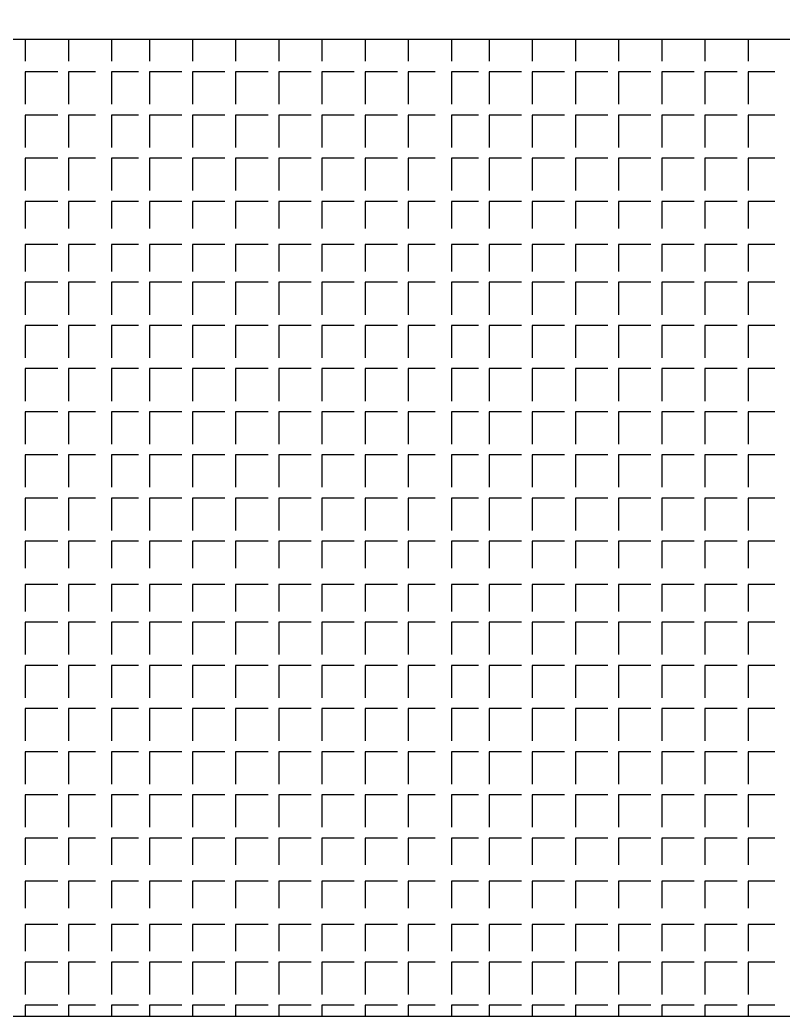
# Model space of a CAD drawing. Extents: x 69141456 to 70100388, y -33501327 to -33101377.
# Drawn here: x 69320687 to 69320987.8, y -33464191.8 to -33463799.3 of the extents above; entities that cross this region are included whole.
import ezdxf

# ---------------------------------------------------------------- set-up
doc = ezdxf.new("R2010")
doc.units = 0
doc.header["$LTSCALE"] = 100
doc.layers.add('PDF _СС_ЗВ_Оборудование', color=1, linetype='Continuous')

msp = doc.modelspace()

# ---------------------------------------------------------------- linework, layer by layer
at = {"layer": 'PDF _СС_ЗВ_Оборудование', "lineweight": 30}
msp.add_lwpolyline([(69321469.28, -33464191.77), (69321469.28, -33463420.17), (69319851.68, -33463420.17), (69319851.68, -33464191.77)], close=True, dxfattribs=at)
for points in [[(69321475.65, -33463807.03), (69319851.68, -33463807.03), (69319851.68, -33463815.54)], [(69320689.17, -33463807.03), (69320689.17, -33463815.54)], [(69320706.18, -33463807.03), (69320706.18, -33463815.54)], [(69320723.18, -33463807.03), (69320723.18, -33463815.54)], [(69320738.06, -33463807.03), (69320738.06, -33463815.54)], [(69320755.07, -33463807.03), (69320755.07, -33463815.54)], [(69320772.07, -33463807.03), (69320772.07, -33463815.54)], [(69320789.08, -33463807.03), (69320789.08, -33463815.54)], [(69320806.08, -33463807.03), (69320806.08, -33463815.54)], [(69320823.09, -33463807.03), (69320823.09, -33463815.54)], [(69320840.09, -33463807.03), (69320840.09, -33463815.54)], [(69320857.1, -33463807.03), (69320857.1, -33463815.54)], [(69320871.98, -33463807.03), (69320871.98, -33463815.54)], [(69320888.98, -33463807.03), (69320888.98, -33463815.54)], [(69320905.99, -33463807.03), (69320905.99, -33463815.54)], [(69320922.99, -33463807.03), (69320922.99, -33463815.54)], [(69320940, -33463807.03), (69320940, -33463815.54)], [(69320957, -33463807.03), (69320957, -33463815.54)], [(69320974.01, -33463807.03), (69320974.01, -33463815.54)], [(69320701.93, -33463819.79), (69320689.17, -33463819.79), (69320689.17, -33463832.54)], [(69320716.81, -33463819.79), (69320706.18, -33463819.79), (69320706.18, -33463832.54)], [(69320733.81, -33463819.79), (69320723.18, -33463819.79), (69320723.18, -33463832.54)], [(69320750.82, -33463819.79), (69320738.06, -33463819.79), (69320738.06, -33463832.54)], [(69320767.82, -33463819.79), (69320755.07, -33463819.79), (69320755.07, -33463832.54)], [(69320784.83, -33463819.79), (69320772.07, -33463819.79), (69320772.07, -33463832.54)], [(69320801.83, -33463819.79), (69320789.08, -33463819.79), (69320789.08, -33463832.54)], [(69320818.84, -33463819.79), (69320806.08, -33463819.79), (69320806.08, -33463832.54)], [(69320835.84, -33463819.79), (69320823.09, -33463819.79), (69320823.09, -33463832.54)], [(69320850.72, -33463819.79), (69320840.09, -33463819.79), (69320840.09, -33463832.54)], [(69320867.72, -33463819.79), (69320857.1, -33463819.79), (69320857.1, -33463832.54)], [(69320884.73, -33463819.79), (69320871.98, -33463819.79), (69320871.98, -33463832.54)], [(69320901.73, -33463819.79), (69320888.98, -33463819.79), (69320888.98, -33463832.54)], [(69320918.74, -33463819.79), (69320905.99, -33463819.79), (69320905.99, -33463832.54)], [(69320935.74, -33463819.79), (69320922.99, -33463819.79), (69320922.99, -33463832.54)], [(69320952.75, -33463819.79), (69320940, -33463819.79), (69320940, -33463832.54)], [(69320969.75, -33463819.79), (69320957, -33463819.79), (69320957, -33463832.54)], [(69320984.63, -33463819.79), (69320974.01, -33463819.79), (69320974.01, -33463832.54)], [(69320701.93, -33463836.79), (69320689.17, -33463836.79), (69320689.17, -33463849.55)], [(69320716.81, -33463836.79), (69320706.18, -33463836.79), (69320706.18, -33463849.55)], [(69320733.81, -33463836.79), (69320723.18, -33463836.79), (69320723.18, -33463849.55)], [(69320750.82, -33463836.79), (69320738.06, -33463836.79), (69320738.06, -33463849.55)], [(69320767.82, -33463836.79), (69320755.07, -33463836.79), (69320755.07, -33463849.55)], [(69320784.83, -33463836.79), (69320772.07, -33463836.79), (69320772.07, -33463849.55)], [(69320801.83, -33463836.79), (69320789.08, -33463836.79), (69320789.08, -33463849.55)], [(69320818.84, -33463836.79), (69320806.08, -33463836.79), (69320806.08, -33463849.55)], [(69320835.84, -33463836.79), (69320823.09, -33463836.79), (69320823.09, -33463849.55)], [(69320850.72, -33463836.79), (69320840.09, -33463836.79), (69320840.09, -33463849.55)], [(69320867.72, -33463836.79), (69320857.1, -33463836.79), (69320857.1, -33463849.55)], [(69320884.73, -33463836.79), (69320871.98, -33463836.79), (69320871.98, -33463849.55)], [(69320901.73, -33463836.79), (69320888.98, -33463836.79), (69320888.98, -33463849.55)], [(69320918.74, -33463836.79), (69320905.99, -33463836.79), (69320905.99, -33463849.55)], [(69320935.74, -33463836.79), (69320922.99, -33463836.79), (69320922.99, -33463849.55)], [(69320952.75, -33463836.79), (69320940, -33463836.79), (69320940, -33463849.55)], [(69320969.75, -33463836.79), (69320957, -33463836.79), (69320957, -33463849.55)], [(69320984.63, -33463836.79), (69320974.01, -33463836.79), (69320974.01, -33463849.55)], [(69320701.93, -33463853.8), (69320689.17, -33463853.8), (69320689.17, -33463866.55)], [(69320716.81, -33463853.8), (69320706.18, -33463853.8), (69320706.18, -33463866.55)], [(69320733.81, -33463853.8), (69320723.18, -33463853.8), (69320723.18, -33463866.55)], [(69320750.82, -33463853.8), (69320738.06, -33463853.8), (69320738.06, -33463866.55)], [(69320767.82, -33463853.8), (69320755.07, -33463853.8), (69320755.07, -33463866.55)], [(69320784.83, -33463853.8), (69320772.07, -33463853.8), (69320772.07, -33463866.55)], [(69320801.83, -33463853.8), (69320789.08, -33463853.8), (69320789.08, -33463866.55)], [(69320818.84, -33463853.8), (69320806.08, -33463853.8), (69320806.08, -33463866.55)], [(69320835.84, -33463853.8), (69320823.09, -33463853.8), (69320823.09, -33463866.55)], [(69320850.72, -33463853.8), (69320840.09, -33463853.8), (69320840.09, -33463866.55)], [(69320867.72, -33463853.8), (69320857.1, -33463853.8), (69320857.1, -33463866.55)], [(69320884.73, -33463853.8), (69320871.98, -33463853.8), (69320871.98, -33463866.55)], [(69320901.73, -33463853.8), (69320888.98, -33463853.8), (69320888.98, -33463866.55)], [(69320918.74, -33463853.8), (69320905.99, -33463853.8), (69320905.99, -33463866.55)], [(69320935.74, -33463853.8), (69320922.99, -33463853.8), (69320922.99, -33463866.55)], [(69320952.75, -33463853.8), (69320940, -33463853.8), (69320940, -33463866.55)], [(69320969.75, -33463853.8), (69320957, -33463853.8), (69320957, -33463866.55)], [(69320984.63, -33463853.8), (69320974.01, -33463853.8), (69320974.01, -33463866.55)], [(69320701.93, -33463870.8), (69320689.17, -33463870.8), (69320689.17, -33463881.43)], [(69320716.81, -33463870.8), (69320706.18, -33463870.8), (69320706.18, -33463881.43)], [(69320733.81, -33463870.8), (69320723.18, -33463870.8), (69320723.18, -33463881.43)], [(69320750.82, -33463870.8), (69320738.06, -33463870.8), (69320738.06, -33463881.43)], [(69320767.82, -33463870.8), (69320755.07, -33463870.8), (69320755.07, -33463881.43)], [(69320784.83, -33463870.8), (69320772.07, -33463870.8), (69320772.07, -33463881.43)], [(69320801.83, -33463870.8), (69320789.08, -33463870.8), (69320789.08, -33463881.43)], [(69320818.84, -33463870.8), (69320806.08, -33463870.8), (69320806.08, -33463881.43)], [(69320835.84, -33463870.8), (69320823.09, -33463870.8), (69320823.09, -33463881.43)], [(69320850.72, -33463870.8), (69320840.09, -33463870.8), (69320840.09, -33463881.43)], [(69320867.72, -33463870.8), (69320857.1, -33463870.8), (69320857.1, -33463881.43)], [(69320884.73, -33463870.8), (69320871.98, -33463870.8), (69320871.98, -33463881.43)], [(69320901.73, -33463870.8), (69320888.98, -33463870.8), (69320888.98, -33463881.43)], [(69320918.74, -33463870.8), (69320905.99, -33463870.8), (69320905.99, -33463881.43)], [(69320935.74, -33463870.8), (69320922.99, -33463870.8), (69320922.99, -33463881.43)], [(69320952.75, -33463870.8), (69320940, -33463870.8), (69320940, -33463881.43)], [(69320969.75, -33463870.8), (69320957, -33463870.8), (69320957, -33463881.43)], [(69320984.63, -33463870.8), (69320974.01, -33463870.8), (69320974.01, -33463881.43)], [(69320701.93, -33463887.81), (69320689.17, -33463887.81), (69320689.17, -33463898.43)], [(69320716.81, -33463887.81), (69320706.18, -33463887.81), (69320706.18, -33463898.43)], [(69320733.81, -33463887.81), (69320723.18, -33463887.81), (69320723.18, -33463898.43)], [(69320750.82, -33463887.81), (69320738.06, -33463887.81), (69320738.06, -33463898.43)], [(69320767.82, -33463887.81), (69320755.07, -33463887.81), (69320755.07, -33463898.43)], [(69320784.83, -33463887.81), (69320772.07, -33463887.81), (69320772.07, -33463898.43)], [(69320801.83, -33463887.81), (69320789.08, -33463887.81), (69320789.08, -33463898.43)], [(69320818.84, -33463887.81), (69320806.08, -33463887.81), (69320806.08, -33463898.43)], [(69320835.84, -33463887.81), (69320823.09, -33463887.81), (69320823.09, -33463898.43)], [(69320850.72, -33463887.81), (69320840.09, -33463887.81), (69320840.09, -33463898.43)], [(69320867.72, -33463887.81), (69320857.1, -33463887.81), (69320857.1, -33463898.43)], [(69320884.73, -33463887.81), (69320871.98, -33463887.81), (69320871.98, -33463898.43)], [(69320901.73, -33463887.81), (69320888.98, -33463887.81), (69320888.98, -33463898.43)], [(69320918.74, -33463887.81), (69320905.99, -33463887.81), (69320905.99, -33463898.43)], [(69320935.74, -33463887.81), (69320922.99, -33463887.81), (69320922.99, -33463898.43)], [(69320952.75, -33463887.81), (69320940, -33463887.81), (69320940, -33463898.43)], [(69320969.75, -33463887.81), (69320957, -33463887.81), (69320957, -33463898.43)], [(69320984.63, -33463887.81), (69320974.01, -33463887.81), (69320974.01, -33463898.43)], [(69320701.93, -33463902.69), (69320689.17, -33463902.69), (69320689.17, -33463915.44)], [(69320716.81, -33463902.69), (69320706.18, -33463902.69), (69320706.18, -33463915.44)], [(69320733.81, -33463902.69), (69320723.18, -33463902.69), (69320723.18, -33463915.44)], [(69320750.82, -33463902.69), (69320738.06, -33463902.69), (69320738.06, -33463915.44)], [(69320767.82, -33463902.69), (69320755.07, -33463902.69), (69320755.07, -33463915.44)], [(69320784.83, -33463902.69), (69320772.07, -33463902.69), (69320772.07, -33463915.44)], [(69320801.83, -33463902.69), (69320789.08, -33463902.69), (69320789.08, -33463915.44)], [(69320818.84, -33463902.69), (69320806.08, -33463902.69), (69320806.08, -33463915.44)], [(69320835.84, -33463902.69), (69320823.09, -33463902.69), (69320823.09, -33463915.44)], [(69320850.72, -33463902.69), (69320840.09, -33463902.69), (69320840.09, -33463915.44)], [(69320867.72, -33463902.69), (69320857.1, -33463902.69), (69320857.1, -33463915.44)], [(69320884.73, -33463902.69), (69320871.98, -33463902.69), (69320871.98, -33463915.44)], [(69320901.73, -33463902.69), (69320888.98, -33463902.69), (69320888.98, -33463915.44)], [(69320918.74, -33463902.69), (69320905.99, -33463902.69), (69320905.99, -33463915.44)], [(69320935.74, -33463902.69), (69320922.99, -33463902.69), (69320922.99, -33463915.44)], [(69320952.75, -33463902.69), (69320940, -33463902.69), (69320940, -33463915.44)], [(69320969.75, -33463902.69), (69320957, -33463902.69), (69320957, -33463915.44)], [(69320984.63, -33463902.69), (69320974.01, -33463902.69), (69320974.01, -33463915.44)], [(69320701.93, -33463919.69), (69320689.17, -33463919.69), (69320689.17, -33463932.44)], [(69320716.81, -33463919.69), (69320706.18, -33463919.69), (69320706.18, -33463932.44)], [(69320733.81, -33463919.69), (69320723.18, -33463919.69), (69320723.18, -33463932.44)], [(69320750.82, -33463919.69), (69320738.06, -33463919.69), (69320738.06, -33463932.44)], [(69320767.82, -33463919.69), (69320755.07, -33463919.69), (69320755.07, -33463932.44)], [(69320784.83, -33463919.69), (69320772.07, -33463919.69), (69320772.07, -33463932.44)], [(69320801.83, -33463919.69), (69320789.08, -33463919.69), (69320789.08, -33463932.44)], [(69320818.84, -33463919.69), (69320806.08, -33463919.69), (69320806.08, -33463932.44)], [(69320835.84, -33463919.69), (69320823.09, -33463919.69), (69320823.09, -33463932.44)], [(69320850.72, -33463919.69), (69320840.09, -33463919.69), (69320840.09, -33463932.44)], [(69320867.72, -33463919.69), (69320857.1, -33463919.69), (69320857.1, -33463932.44)], [(69320884.73, -33463919.69), (69320871.98, -33463919.69), (69320871.98, -33463932.44)], [(69320901.73, -33463919.69), (69320888.98, -33463919.69), (69320888.98, -33463932.44)], [(69320918.74, -33463919.69), (69320905.99, -33463919.69), (69320905.99, -33463932.44)], [(69320935.74, -33463919.69), (69320922.99, -33463919.69), (69320922.99, -33463932.44)], [(69320952.75, -33463919.69), (69320940, -33463919.69), (69320940, -33463932.44)], [(69320969.75, -33463919.69), (69320957, -33463919.69), (69320957, -33463932.44)], [(69320984.63, -33463919.69), (69320974.01, -33463919.69), (69320974.01, -33463932.44)], [(69320701.93, -33463936.7), (69320689.17, -33463936.7), (69320689.17, -33463949.45)], [(69320716.81, -33463936.7), (69320706.18, -33463936.7), (69320706.18, -33463949.45)], [(69320733.81, -33463936.7), (69320723.18, -33463936.7), (69320723.18, -33463949.45)], [(69320750.82, -33463936.7), (69320738.06, -33463936.7), (69320738.06, -33463949.45)], [(69320767.82, -33463936.7), (69320755.07, -33463936.7), (69320755.07, -33463949.45)], [(69320784.83, -33463936.7), (69320772.07, -33463936.7), (69320772.07, -33463949.45)], [(69320801.83, -33463936.7), (69320789.08, -33463936.7), (69320789.08, -33463949.45)], [(69320818.84, -33463936.7), (69320806.08, -33463936.7), (69320806.08, -33463949.45)], [(69320835.84, -33463936.7), (69320823.09, -33463936.7), (69320823.09, -33463949.45)], [(69320850.72, -33463936.7), (69320840.09, -33463936.7), (69320840.09, -33463949.45)], [(69320867.72, -33463936.7), (69320857.1, -33463936.7), (69320857.1, -33463949.45)], [(69320884.73, -33463936.7), (69320871.98, -33463936.7), (69320871.98, -33463949.45)], [(69320901.73, -33463936.7), (69320888.98, -33463936.7), (69320888.98, -33463949.45)], [(69320918.74, -33463936.7), (69320905.99, -33463936.7), (69320905.99, -33463949.45)], [(69320935.74, -33463936.7), (69320922.99, -33463936.7), (69320922.99, -33463949.45)], [(69320952.75, -33463936.7), (69320940, -33463936.7), (69320940, -33463949.45)], [(69320969.75, -33463936.7), (69320957, -33463936.7), (69320957, -33463949.45)], [(69320984.63, -33463936.7), (69320974.01, -33463936.7), (69320974.01, -33463949.45)], [(69320701.93, -33463953.7), (69320689.17, -33463953.7), (69320689.17, -33463966.45)], [(69320716.81, -33463953.7), (69320706.18, -33463953.7), (69320706.18, -33463966.45)], [(69320733.81, -33463953.7), (69320723.18, -33463953.7), (69320723.18, -33463966.45)], [(69320750.82, -33463953.7), (69320738.06, -33463953.7), (69320738.06, -33463966.45)], [(69320767.82, -33463953.7), (69320755.07, -33463953.7), (69320755.07, -33463966.45)], [(69320784.83, -33463953.7), (69320772.07, -33463953.7), (69320772.07, -33463966.45)], [(69320801.83, -33463953.7), (69320789.08, -33463953.7), (69320789.08, -33463966.45)], [(69320818.84, -33463953.7), (69320806.08, -33463953.7), (69320806.08, -33463966.45)], [(69320835.84, -33463953.7), (69320823.09, -33463953.7), (69320823.09, -33463966.45)], [(69320850.72, -33463953.7), (69320840.09, -33463953.7), (69320840.09, -33463966.45)], [(69320867.72, -33463953.7), (69320857.1, -33463953.7), (69320857.1, -33463966.45)], [(69320884.73, -33463953.7), (69320871.98, -33463953.7), (69320871.98, -33463966.45)], [(69320901.73, -33463953.7), (69320888.98, -33463953.7), (69320888.98, -33463966.45)], [(69320918.74, -33463953.7), (69320905.99, -33463953.7), (69320905.99, -33463966.45)], [(69320935.74, -33463953.7), (69320922.99, -33463953.7), (69320922.99, -33463966.45)], [(69320952.75, -33463953.7), (69320940, -33463953.7), (69320940, -33463966.45)], [(69320969.75, -33463953.7), (69320957, -33463953.7), (69320957, -33463966.45)], [(69320984.63, -33463953.7), (69320974.01, -33463953.7), (69320974.01, -33463966.45)], [(69320701.93, -33463970.71), (69320689.17, -33463970.71), (69320689.17, -33463983.46)], [(69320716.81, -33463970.71), (69320706.18, -33463970.71), (69320706.18, -33463983.46)], [(69320733.81, -33463970.71), (69320723.18, -33463970.71), (69320723.18, -33463983.46)], [(69320750.82, -33463970.71), (69320738.06, -33463970.71), (69320738.06, -33463983.46)], [(69320767.82, -33463970.71), (69320755.07, -33463970.71), (69320755.07, -33463983.46)], [(69320784.83, -33463970.71), (69320772.07, -33463970.71), (69320772.07, -33463983.46)], [(69320801.83, -33463970.71), (69320789.08, -33463970.71), (69320789.08, -33463983.46)], [(69320818.84, -33463970.71), (69320806.08, -33463970.71), (69320806.08, -33463983.46)], [(69320835.84, -33463970.71), (69320823.09, -33463970.71), (69320823.09, -33463983.46)], [(69320850.72, -33463970.71), (69320840.09, -33463970.71), (69320840.09, -33463983.46)], [(69320867.72, -33463970.71), (69320857.1, -33463970.71), (69320857.1, -33463983.46)], [(69320884.73, -33463970.71), (69320871.98, -33463970.71), (69320871.98, -33463983.46)], [(69320901.73, -33463970.71), (69320888.98, -33463970.71), (69320888.98, -33463983.46)], [(69320918.74, -33463970.71), (69320905.99, -33463970.71), (69320905.99, -33463983.46)], [(69320935.74, -33463970.71), (69320922.99, -33463970.71), (69320922.99, -33463983.46)], [(69320952.75, -33463970.71), (69320940, -33463970.71), (69320940, -33463983.46)], [(69320969.75, -33463970.71), (69320957, -33463970.71), (69320957, -33463983.46)], [(69320984.63, -33463970.71), (69320974.01, -33463970.71), (69320974.01, -33463983.46)], [(69320701.93, -33463987.71), (69320689.17, -33463987.71), (69320689.17, -33464000.46)], [(69320716.81, -33463987.71), (69320706.18, -33463987.71), (69320706.18, -33464000.46)], [(69320733.81, -33463987.71), (69320723.18, -33463987.71), (69320723.18, -33464000.46)], [(69320750.82, -33463987.71), (69320738.06, -33463987.71), (69320738.06, -33464000.46)], [(69320767.82, -33463987.71), (69320755.07, -33463987.71), (69320755.07, -33464000.46)], [(69320784.83, -33463987.71), (69320772.07, -33463987.71), (69320772.07, -33464000.46)], [(69320801.83, -33463987.71), (69320789.08, -33463987.71), (69320789.08, -33464000.46)], [(69320818.84, -33463987.71), (69320806.08, -33463987.71), (69320806.08, -33464000.46)], [(69320835.84, -33463987.71), (69320823.09, -33463987.71), (69320823.09, -33464000.46)], [(69320850.72, -33463987.71), (69320840.09, -33463987.71), (69320840.09, -33464000.46)], [(69320867.72, -33463987.71), (69320857.1, -33463987.71), (69320857.1, -33464000.46)], [(69320884.73, -33463987.71), (69320871.98, -33463987.71), (69320871.98, -33464000.46)], [(69320901.73, -33463987.71), (69320888.98, -33463987.71), (69320888.98, -33464000.46)], [(69320918.74, -33463987.71), (69320905.99, -33463987.71), (69320905.99, -33464000.46)], [(69320935.74, -33463987.71), (69320922.99, -33463987.71), (69320922.99, -33464000.46)], [(69320952.75, -33463987.71), (69320940, -33463987.71), (69320940, -33464000.46)], [(69320969.75, -33463987.71), (69320957, -33463987.71), (69320957, -33464000.46)], [(69320984.63, -33463987.71), (69320974.01, -33463987.71), (69320974.01, -33464000.46)], [(69320701.93, -33464004.72), (69320689.17, -33464004.72), (69320689.17, -33464015.34)], [(69320716.81, -33464004.72), (69320706.18, -33464004.72), (69320706.18, -33464015.34)], [(69320733.81, -33464004.72), (69320723.18, -33464004.72), (69320723.18, -33464015.34)], [(69320750.82, -33464004.72), (69320738.06, -33464004.72), (69320738.06, -33464015.34)], [(69320767.82, -33464004.72), (69320755.07, -33464004.72), (69320755.07, -33464015.34)], [(69320784.83, -33464004.72), (69320772.07, -33464004.72), (69320772.07, -33464015.34)], [(69320801.83, -33464004.72), (69320789.08, -33464004.72), (69320789.08, -33464015.34)], [(69320818.84, -33464004.72), (69320806.08, -33464004.72), (69320806.08, -33464015.34)], [(69320835.84, -33464004.72), (69320823.09, -33464004.72), (69320823.09, -33464015.34)], [(69320850.72, -33464004.72), (69320840.09, -33464004.72), (69320840.09, -33464015.34)], [(69320867.72, -33464004.72), (69320857.1, -33464004.72), (69320857.1, -33464015.34)], [(69320884.73, -33464004.72), (69320871.98, -33464004.72), (69320871.98, -33464015.34)], [(69320901.73, -33464004.72), (69320888.98, -33464004.72), (69320888.98, -33464015.34)], [(69320918.74, -33464004.72), (69320905.99, -33464004.72), (69320905.99, -33464015.34)], [(69320935.74, -33464004.72), (69320922.99, -33464004.72), (69320922.99, -33464015.34)], [(69320952.75, -33464004.72), (69320940, -33464004.72), (69320940, -33464015.34)], [(69320969.75, -33464004.72), (69320957, -33464004.72), (69320957, -33464015.34)], [(69320984.63, -33464004.72), (69320974.01, -33464004.72), (69320974.01, -33464015.34)], [(69320701.93, -33464021.72), (69320689.17, -33464021.72), (69320689.17, -33464032.35)], [(69320716.81, -33464021.72), (69320706.18, -33464021.72), (69320706.18, -33464032.35)], [(69320733.81, -33464021.72), (69320723.18, -33464021.72), (69320723.18, -33464032.35)], [(69320750.82, -33464021.72), (69320738.06, -33464021.72), (69320738.06, -33464032.35)], [(69320767.82, -33464021.72), (69320755.07, -33464021.72), (69320755.07, -33464032.35)], [(69320784.83, -33464021.72), (69320772.07, -33464021.72), (69320772.07, -33464032.35)], [(69320801.83, -33464021.72), (69320789.08, -33464021.72), (69320789.08, -33464032.35)], [(69320818.84, -33464021.72), (69320806.08, -33464021.72), (69320806.08, -33464032.35)], [(69320835.84, -33464021.72), (69320823.09, -33464021.72), (69320823.09, -33464032.35)], [(69320850.72, -33464021.72), (69320840.09, -33464021.72), (69320840.09, -33464032.35)], [(69320867.72, -33464021.72), (69320857.1, -33464021.72), (69320857.1, -33464032.35)], [(69320884.73, -33464021.72), (69320871.98, -33464021.72), (69320871.98, -33464032.35)], [(69320901.73, -33464021.72), (69320888.98, -33464021.72), (69320888.98, -33464032.35)], [(69320918.74, -33464021.72), (69320905.99, -33464021.72), (69320905.99, -33464032.35)], [(69320935.74, -33464021.72), (69320922.99, -33464021.72), (69320922.99, -33464032.35)], [(69320952.75, -33464021.72), (69320940, -33464021.72), (69320940, -33464032.35)], [(69320969.75, -33464021.72), (69320957, -33464021.72), (69320957, -33464032.35)], [(69320984.63, -33464021.72), (69320974.01, -33464021.72), (69320974.01, -33464032.35)], [(69320701.93, -33464036.6), (69320689.17, -33464036.6), (69320689.17, -33464049.35)], [(69320716.81, -33464036.6), (69320706.18, -33464036.6), (69320706.18, -33464049.35)], [(69320733.81, -33464036.6), (69320723.18, -33464036.6), (69320723.18, -33464049.35)], [(69320750.82, -33464036.6), (69320738.06, -33464036.6), (69320738.06, -33464049.35)], [(69320767.82, -33464036.6), (69320755.07, -33464036.6), (69320755.07, -33464049.35)], [(69320784.83, -33464036.6), (69320772.07, -33464036.6), (69320772.07, -33464049.35)], [(69320801.83, -33464036.6), (69320789.08, -33464036.6), (69320789.08, -33464049.35)], [(69320818.84, -33464036.6), (69320806.08, -33464036.6), (69320806.08, -33464049.35)], [(69320835.84, -33464036.6), (69320823.09, -33464036.6), (69320823.09, -33464049.35)], [(69320850.72, -33464036.6), (69320840.09, -33464036.6), (69320840.09, -33464049.35)], [(69320867.72, -33464036.6), (69320857.1, -33464036.6), (69320857.1, -33464049.35)], [(69320884.73, -33464036.6), (69320871.98, -33464036.6), (69320871.98, -33464049.35)], [(69320901.73, -33464036.6), (69320888.98, -33464036.6), (69320888.98, -33464049.35)], [(69320918.74, -33464036.6), (69320905.99, -33464036.6), (69320905.99, -33464049.35)], [(69320935.74, -33464036.6), (69320922.99, -33464036.6), (69320922.99, -33464049.35)], [(69320952.75, -33464036.6), (69320940, -33464036.6), (69320940, -33464049.35)], [(69320969.75, -33464036.6), (69320957, -33464036.6), (69320957, -33464049.35)], [(69320984.63, -33464036.6), (69320974.01, -33464036.6), (69320974.01, -33464049.35)], [(69320701.93, -33464053.6), (69320689.17, -33464053.6), (69320689.17, -33464066.36)], [(69320716.81, -33464053.6), (69320706.18, -33464053.6), (69320706.18, -33464066.36)], [(69320733.81, -33464053.6), (69320723.18, -33464053.6), (69320723.18, -33464066.36)], [(69320750.82, -33464053.6), (69320738.06, -33464053.6), (69320738.06, -33464066.36)], [(69320767.82, -33464053.6), (69320755.07, -33464053.6), (69320755.07, -33464066.36)], [(69320784.83, -33464053.6), (69320772.07, -33464053.6), (69320772.07, -33464066.36)], [(69320801.83, -33464053.6), (69320789.08, -33464053.6), (69320789.08, -33464066.36)], [(69320818.84, -33464053.6), (69320806.08, -33464053.6), (69320806.08, -33464066.36)], [(69320835.84, -33464053.6), (69320823.09, -33464053.6), (69320823.09, -33464066.36)], [(69320850.72, -33464053.6), (69320840.09, -33464053.6), (69320840.09, -33464066.36)], [(69320867.72, -33464053.6), (69320857.1, -33464053.6), (69320857.1, -33464066.36)], [(69320884.73, -33464053.6), (69320871.98, -33464053.6), (69320871.98, -33464066.36)], [(69320901.73, -33464053.6), (69320888.98, -33464053.6), (69320888.98, -33464066.36)], [(69320918.74, -33464053.6), (69320905.99, -33464053.6), (69320905.99, -33464066.36)], [(69320935.74, -33464053.6), (69320922.99, -33464053.6), (69320922.99, -33464066.36)], [(69320952.75, -33464053.6), (69320940, -33464053.6), (69320940, -33464066.36)], [(69320969.75, -33464053.6), (69320957, -33464053.6), (69320957, -33464066.36)], [(69320984.63, -33464053.6), (69320974.01, -33464053.6), (69320974.01, -33464066.36)], [(69320701.93, -33464070.61), (69320689.17, -33464070.61), (69320689.17, -33464083.36)], [(69320716.81, -33464070.61), (69320706.18, -33464070.61), (69320706.18, -33464083.36)], [(69320733.81, -33464070.61), (69320723.18, -33464070.61), (69320723.18, -33464083.36)], [(69320750.82, -33464070.61), (69320738.06, -33464070.61), (69320738.06, -33464083.36)], [(69320767.82, -33464070.61), (69320755.07, -33464070.61), (69320755.07, -33464083.36)], [(69320784.83, -33464070.61), (69320772.07, -33464070.61), (69320772.07, -33464083.36)], [(69320801.83, -33464070.61), (69320789.08, -33464070.61), (69320789.08, -33464083.36)], [(69320818.84, -33464070.61), (69320806.08, -33464070.61), (69320806.08, -33464083.36)], [(69320835.84, -33464070.61), (69320823.09, -33464070.61), (69320823.09, -33464083.36)], [(69320850.72, -33464070.61), (69320840.09, -33464070.61), (69320840.09, -33464083.36)], [(69320867.72, -33464070.61), (69320857.1, -33464070.61), (69320857.1, -33464083.36)], [(69320884.73, -33464070.61), (69320871.98, -33464070.61), (69320871.98, -33464083.36)], [(69320901.73, -33464070.61), (69320888.98, -33464070.61), (69320888.98, -33464083.36)], [(69320918.74, -33464070.61), (69320905.99, -33464070.61), (69320905.99, -33464083.36)], [(69320935.74, -33464070.61), (69320922.99, -33464070.61), (69320922.99, -33464083.36)], [(69320952.75, -33464070.61), (69320940, -33464070.61), (69320940, -33464083.36)], [(69320969.75, -33464070.61), (69320957, -33464070.61), (69320957, -33464083.36)], [(69320984.63, -33464070.61), (69320974.01, -33464070.61), (69320974.01, -33464083.36)], [(69320701.93, -33464087.61), (69320689.17, -33464087.61), (69320689.17, -33464100.37)], [(69320716.81, -33464087.61), (69320706.18, -33464087.61), (69320706.18, -33464100.37)], [(69320733.81, -33464087.61), (69320723.18, -33464087.61), (69320723.18, -33464100.37)], [(69320750.82, -33464087.61), (69320738.06, -33464087.61), (69320738.06, -33464100.37)], [(69320767.82, -33464087.61), (69320755.07, -33464087.61), (69320755.07, -33464100.37)], [(69320784.83, -33464087.61), (69320772.07, -33464087.61), (69320772.07, -33464100.37)], [(69320801.83, -33464087.61), (69320789.08, -33464087.61), (69320789.08, -33464100.37)], [(69320818.84, -33464087.61), (69320806.08, -33464087.61), (69320806.08, -33464100.37)], [(69320835.84, -33464087.61), (69320823.09, -33464087.61), (69320823.09, -33464100.37)], [(69320850.72, -33464087.61), (69320840.09, -33464087.61), (69320840.09, -33464100.37)], [(69320867.72, -33464087.61), (69320857.1, -33464087.61), (69320857.1, -33464100.37)], [(69320884.73, -33464087.61), (69320871.98, -33464087.61), (69320871.98, -33464100.37)], [(69320901.73, -33464087.61), (69320888.98, -33464087.61), (69320888.98, -33464100.37)], [(69320918.74, -33464087.61), (69320905.99, -33464087.61), (69320905.99, -33464100.37)], [(69320935.74, -33464087.61), (69320922.99, -33464087.61), (69320922.99, -33464100.37)], [(69320952.75, -33464087.61), (69320940, -33464087.61), (69320940, -33464100.37)], [(69320969.75, -33464087.61), (69320957, -33464087.61), (69320957, -33464100.37)], [(69320984.63, -33464087.61), (69320974.01, -33464087.61), (69320974.01, -33464100.37)], [(69320701.93, -33464104.62), (69320689.17, -33464104.62), (69320689.17, -33464117.37)], [(69320716.81, -33464104.62), (69320706.18, -33464104.62), (69320706.18, -33464117.37)], [(69320733.81, -33464104.62), (69320723.18, -33464104.62), (69320723.18, -33464117.37)], [(69320750.82, -33464104.62), (69320738.06, -33464104.62), (69320738.06, -33464117.37)], [(69320767.82, -33464104.62), (69320755.07, -33464104.62), (69320755.07, -33464117.37)], [(69320784.83, -33464104.62), (69320772.07, -33464104.62), (69320772.07, -33464117.37)], [(69320801.83, -33464104.62), (69320789.08, -33464104.62), (69320789.08, -33464117.37)], [(69320818.84, -33464104.62), (69320806.08, -33464104.62), (69320806.08, -33464117.37)], [(69320835.84, -33464104.62), (69320823.09, -33464104.62), (69320823.09, -33464117.37)], [(69320850.72, -33464104.62), (69320840.09, -33464104.62), (69320840.09, -33464117.37)], [(69320867.72, -33464104.62), (69320857.1, -33464104.62), (69320857.1, -33464117.37)], [(69320884.73, -33464104.62), (69320871.98, -33464104.62), (69320871.98, -33464117.37)], [(69320901.73, -33464104.62), (69320888.98, -33464104.62), (69320888.98, -33464117.37)], [(69320918.74, -33464104.62), (69320905.99, -33464104.62), (69320905.99, -33464117.37)], [(69320935.74, -33464104.62), (69320922.99, -33464104.62), (69320922.99, -33464117.37)], [(69320952.75, -33464104.62), (69320940, -33464104.62), (69320940, -33464117.37)], [(69320969.75, -33464104.62), (69320957, -33464104.62), (69320957, -33464117.37)], [(69320984.63, -33464104.62), (69320974.01, -33464104.62), (69320974.01, -33464117.37)], [(69320701.93, -33464121.62), (69320689.17, -33464121.62), (69320689.17, -33464132.25)], [(69320716.81, -33464121.62), (69320706.18, -33464121.62), (69320706.18, -33464132.25)], [(69320733.81, -33464121.62), (69320723.18, -33464121.62), (69320723.18, -33464132.25)], [(69320750.82, -33464121.62), (69320738.06, -33464121.62), (69320738.06, -33464132.25)], [(69320767.82, -33464121.62), (69320755.07, -33464121.62), (69320755.07, -33464132.25)], [(69320784.83, -33464121.62), (69320772.07, -33464121.62), (69320772.07, -33464132.25)], [(69320801.83, -33464121.62), (69320789.08, -33464121.62), (69320789.08, -33464132.25)], [(69320818.84, -33464121.62), (69320806.08, -33464121.62), (69320806.08, -33464132.25)], [(69320835.84, -33464121.62), (69320823.09, -33464121.62), (69320823.09, -33464132.25)], [(69320850.72, -33464121.62), (69320840.09, -33464121.62), (69320840.09, -33464132.25)], [(69320867.72, -33464121.62), (69320857.1, -33464121.62), (69320857.1, -33464132.25)], [(69320884.73, -33464121.62), (69320871.98, -33464121.62), (69320871.98, -33464132.25)], [(69320901.73, -33464121.62), (69320888.98, -33464121.62), (69320888.98, -33464132.25)], [(69320918.74, -33464121.62), (69320905.99, -33464121.62), (69320905.99, -33464132.25)], [(69320935.74, -33464121.62), (69320922.99, -33464121.62), (69320922.99, -33464132.25)], [(69320952.75, -33464121.62), (69320940, -33464121.62), (69320940, -33464132.25)], [(69320969.75, -33464121.62), (69320957, -33464121.62), (69320957, -33464132.25)], [(69320984.63, -33464121.62), (69320974.01, -33464121.62), (69320974.01, -33464132.25)], [(69320701.93, -33464138.63), (69320689.17, -33464138.63), (69320689.17, -33464149.26)], [(69320716.81, -33464138.63), (69320706.18, -33464138.63), (69320706.18, -33464149.26)], [(69320733.81, -33464138.63), (69320723.18, -33464138.63), (69320723.18, -33464149.26)], [(69320750.82, -33464138.63), (69320738.06, -33464138.63), (69320738.06, -33464149.26)], [(69320767.82, -33464138.63), (69320755.07, -33464138.63), (69320755.07, -33464149.26)], [(69320784.83, -33464138.63), (69320772.07, -33464138.63), (69320772.07, -33464149.26)], [(69320801.83, -33464138.63), (69320789.08, -33464138.63), (69320789.08, -33464149.26)], [(69320818.84, -33464138.63), (69320806.08, -33464138.63), (69320806.08, -33464149.26)], [(69320835.84, -33464138.63), (69320823.09, -33464138.63), (69320823.09, -33464149.26)], [(69320850.72, -33464138.63), (69320840.09, -33464138.63), (69320840.09, -33464149.26)], [(69320867.72, -33464138.63), (69320857.1, -33464138.63), (69320857.1, -33464149.26)], [(69320884.73, -33464138.63), (69320871.98, -33464138.63), (69320871.98, -33464149.26)], [(69320901.73, -33464138.63), (69320888.98, -33464138.63), (69320888.98, -33464149.26)], [(69320918.74, -33464138.63), (69320905.99, -33464138.63), (69320905.99, -33464149.26)], [(69320935.74, -33464138.63), (69320922.99, -33464138.63), (69320922.99, -33464149.26)], [(69320952.75, -33464138.63), (69320940, -33464138.63), (69320940, -33464149.26)], [(69320969.75, -33464138.63), (69320957, -33464138.63), (69320957, -33464149.26)], [(69320984.63, -33464138.63), (69320974.01, -33464138.63), (69320974.01, -33464149.26)], [(69320701.93, -33464155.63), (69320689.17, -33464155.63), (69320689.17, -33464166.26)], [(69320716.81, -33464155.63), (69320706.18, -33464155.63), (69320706.18, -33464166.26)], [(69320733.81, -33464155.63), (69320723.18, -33464155.63), (69320723.18, -33464166.26)], [(69320750.82, -33464155.63), (69320738.06, -33464155.63), (69320738.06, -33464166.26)], [(69320767.82, -33464155.63), (69320755.07, -33464155.63), (69320755.07, -33464166.26)], [(69320784.83, -33464155.63), (69320772.07, -33464155.63), (69320772.07, -33464166.26)], [(69320801.83, -33464155.63), (69320789.08, -33464155.63), (69320789.08, -33464166.26)], [(69320818.84, -33464155.63), (69320806.08, -33464155.63), (69320806.08, -33464166.26)], [(69320835.84, -33464155.63), (69320823.09, -33464155.63), (69320823.09, -33464166.26)], [(69320850.72, -33464155.63), (69320840.09, -33464155.63), (69320840.09, -33464166.26)], [(69320867.72, -33464155.63), (69320857.1, -33464155.63), (69320857.1, -33464166.26)], [(69320884.73, -33464155.63), (69320871.98, -33464155.63), (69320871.98, -33464166.26)], [(69320901.73, -33464155.63), (69320888.98, -33464155.63), (69320888.98, -33464166.26)], [(69320918.74, -33464155.63), (69320905.99, -33464155.63), (69320905.99, -33464166.26)], [(69320935.74, -33464155.63), (69320922.99, -33464155.63), (69320922.99, -33464166.26)], [(69320952.75, -33464155.63), (69320940, -33464155.63), (69320940, -33464166.26)], [(69320969.75, -33464155.63), (69320957, -33464155.63), (69320957, -33464166.26)], [(69320984.63, -33464155.63), (69320974.01, -33464155.63), (69320974.01, -33464166.26)], [(69320701.93, -33464170.51), (69320689.17, -33464170.51), (69320689.17, -33464183.27)], [(69320716.81, -33464170.51), (69320706.18, -33464170.51), (69320706.18, -33464183.27)], [(69320733.81, -33464170.51), (69320723.18, -33464170.51), (69320723.18, -33464183.27)], [(69320750.82, -33464170.51), (69320738.06, -33464170.51), (69320738.06, -33464183.27)], [(69320767.82, -33464170.51), (69320755.07, -33464170.51), (69320755.07, -33464183.27)], [(69320784.83, -33464170.51), (69320772.07, -33464170.51), (69320772.07, -33464183.27)], [(69320801.83, -33464170.51), (69320789.08, -33464170.51), (69320789.08, -33464183.27)], [(69320818.84, -33464170.51), (69320806.08, -33464170.51), (69320806.08, -33464183.27)], [(69320835.84, -33464170.51), (69320823.09, -33464170.51), (69320823.09, -33464183.27)], [(69320850.72, -33464170.51), (69320840.09, -33464170.51), (69320840.09, -33464183.27)], [(69320867.72, -33464170.51), (69320857.1, -33464170.51), (69320857.1, -33464183.27)], [(69320884.73, -33464170.51), (69320871.98, -33464170.51), (69320871.98, -33464183.27)], [(69320901.73, -33464170.51), (69320888.98, -33464170.51), (69320888.98, -33464183.27)], [(69320918.74, -33464170.51), (69320905.99, -33464170.51), (69320905.99, -33464183.27)], [(69320935.74, -33464170.51), (69320922.99, -33464170.51), (69320922.99, -33464183.27)], [(69320952.75, -33464170.51), (69320940, -33464170.51), (69320940, -33464183.27)], [(69320969.75, -33464170.51), (69320957, -33464170.51), (69320957, -33464183.27)], [(69320984.63, -33464170.51), (69320974.01, -33464170.51), (69320974.01, -33464183.27)], [(69320701.93, -33464187.52), (69320689.17, -33464187.52), (69320689.17, -33464191.77)], [(69320716.81, -33464187.52), (69320706.18, -33464187.52), (69320706.18, -33464191.77)], [(69320733.81, -33464187.52), (69320723.18, -33464187.52), (69320723.18, -33464191.77)], [(69320750.82, -33464187.52), (69320738.06, -33464187.52), (69320738.06, -33464191.77)], [(69320767.82, -33464187.52), (69320755.07, -33464187.52), (69320755.07, -33464191.77)], [(69320784.83, -33464187.52), (69320772.07, -33464187.52), (69320772.07, -33464191.77)], [(69320801.83, -33464187.52), (69320789.08, -33464187.52), (69320789.08, -33464191.77)], [(69320818.84, -33464187.52), (69320806.08, -33464187.52), (69320806.08, -33464191.77)], [(69320835.84, -33464187.52), (69320823.09, -33464187.52), (69320823.09, -33464191.77)], [(69320850.72, -33464187.52), (69320840.09, -33464187.52), (69320840.09, -33464191.77)], [(69320867.72, -33464187.52), (69320857.1, -33464187.52), (69320857.1, -33464191.77)], [(69320884.73, -33464187.52), (69320871.98, -33464187.52), (69320871.98, -33464191.77)], [(69320901.73, -33464187.52), (69320888.98, -33464187.52), (69320888.98, -33464191.77)], [(69320918.74, -33464187.52), (69320905.99, -33464187.52), (69320905.99, -33464191.77)], [(69320935.74, -33464187.52), (69320922.99, -33464187.52), (69320922.99, -33464191.77)], [(69320952.75, -33464187.52), (69320940, -33464187.52), (69320940, -33464191.77)], [(69320969.75, -33464187.52), (69320957, -33464187.52), (69320957, -33464191.77)], [(69320984.63, -33464187.52), (69320974.01, -33464187.52), (69320974.01, -33464191.77)]]:
    msp.add_lwpolyline(points, dxfattribs=at)

doc.saveas('drawing.dxf')
